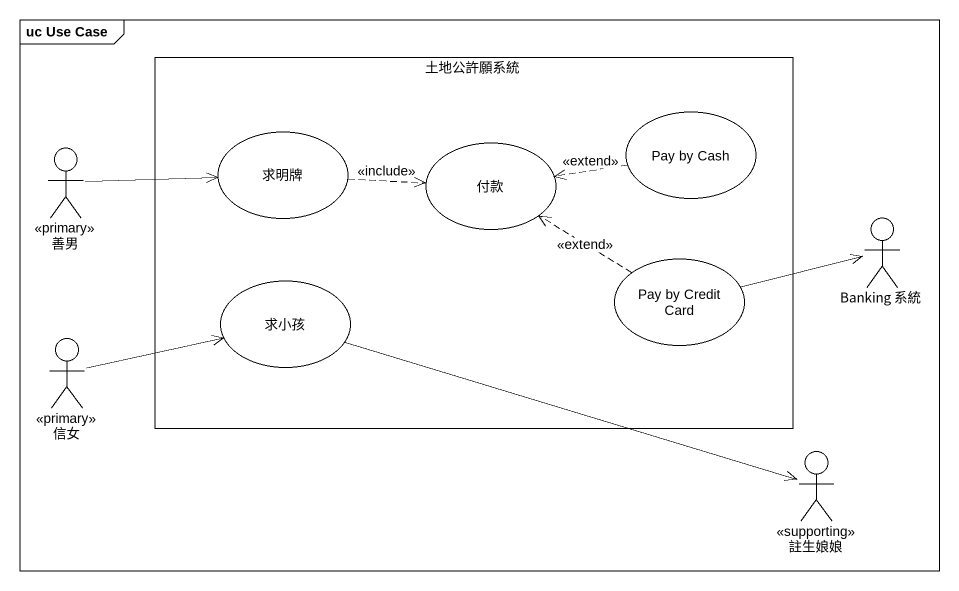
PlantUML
@startuml
mainframe uc Use Case
rectangle 土地公許願系統 {
  usecase "Pay by Cash" as Pay_by_Cash
  usecase 求明牌
  usecase 付款
  usecase 求小孩
  usecase "Pay by Credit Card" as Pay_by_Credit_Card
}
actor 善男 <<primary>>
actor "Banking 系統" as Banking_系統
actor 信女 <<primary>>
actor 註生娘娘 <<supporting>>
Pay_by_Cash .left.> 付款 : <<extend>>
善男 -right-> 求明牌
求明牌 .right.> 付款 : <<include>>
求小孩 -right-> 註生娘娘
Pay_by_Credit_Card .up.> 付款 : <<extend>>
Pay_by_Credit_Card -right-> Banking_系統
信女 -right-> 求小孩
@enduml
